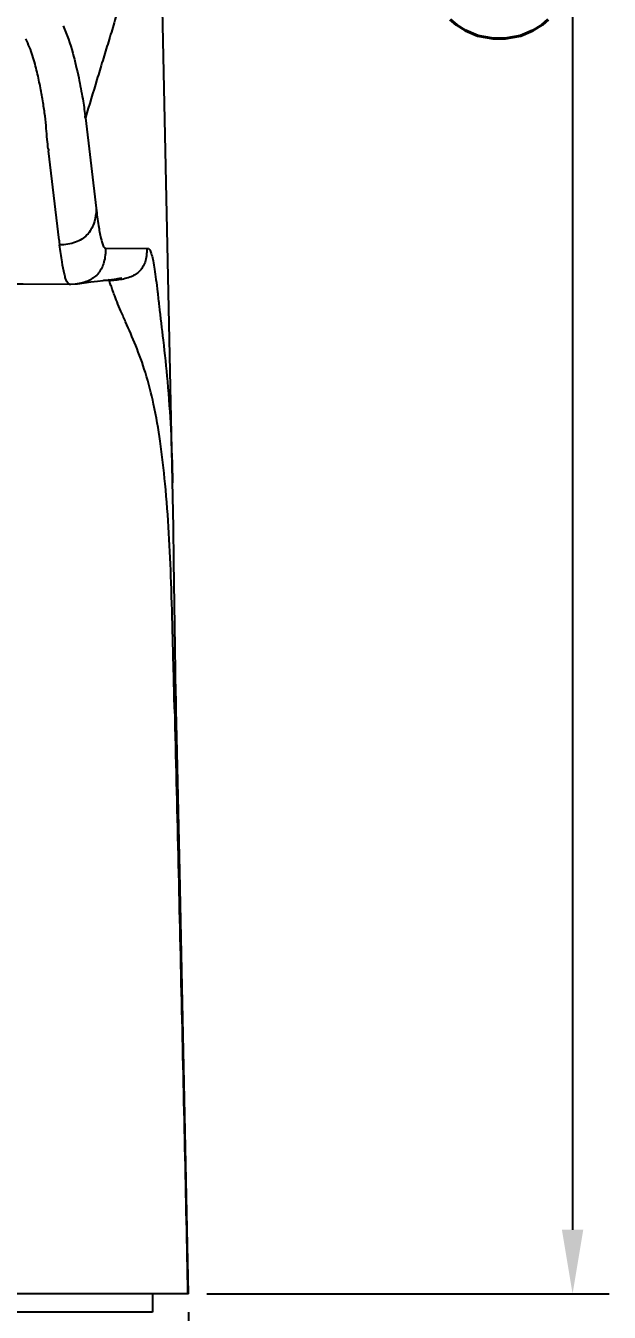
# Model space of a CAD drawing. Extents: x 9131 to 9725, y -7552 to -7132.
# Drawn here: x 9291.3 to 9323.1, y -7409.2 to -7339.1 of the extents above; entities that cross this region are included whole.
import ezdxf

# ---------------------------------------------------------------- set-up
doc = ezdxf.new("R2010")
doc.units = 0
doc.header["$LTSCALE"] = 7
doc.header["$MEASUREMENT"] = 0
doc.layers.get('0').update_dxf_attribs({"color": 2, "linetype": 'CONTINUOUS'})
doc.layers.get('Defpoints').update_dxf_attribs({"linetype": 'CONTINUOUS'})
doc.layers.add('D', color=2, linetype='CONTINUOUS')
doc.styles.add('GHS', font='ROMANS.shx', dxfattribs={"bigfont": 'GHS.shx'})
doc.dimstyles.new('HONG', dxfattribs={"dimscale": 0, "dimtxt": 3.5, "dimasz": 3.5, "dimexe": 2, "dimexo": 1, "dimgap": 1, "dimtad": 1, "dimdec": 4, "dimdsep": 46, "dimtxsty": 'GHS', "dimcen": 3, "dimclrd": 256, "dimclre": 256, "dimclrt": 2, "dimadec": 4, "dimazin": 2, "dimtfac": 1, "dimtdec": 4, "dimtmove": 0, "dimatfit": 2, "dimfxl": 0, "dimtvp": 1, "dimtolj": 1, "dimarcsym": 0})

# ---------------------------------------------------------------- blocks, each defined once
blk = doc.blocks.new('*D3')
at = {"layer": 'D', "lineweight": -2}
for p, q in [((9276.194, -7254.855), (9323.094, -7254.855)), ((9321.094, -7258.355), (9321.094, -7404.693)), ((9301.166, -7408.193), (9323.094, -7408.193))]:
    blk.add_line(p, q, dxfattribs=at)
at = {"layer": 'D'}
for points in [[(9320.51, -7258.355), (9321.677, -7258.355), (9321.094, -7254.855)], [(9320.51, -7404.693), (9321.677, -7404.693), (9321.094, -7408.193)]]:
    blk.add_solid(points, dxfattribs=at)
at = {"layer": 'Defpoints', "color": 0}
for p in [(9275.194, -7254.855), (9300.166, -7408.193), (9321.094, -7408.193)]:
    blk.add_point(p, dxfattribs=at)
at = {"layer": 'D', "color": 2, "insert": (9317.427, -7331.524), "char_height": 3.5, "attachment_point": 5, "rotation": 90, "style": 'GHS'}
blk.add_mtext('\\A1;(153.4)', dxfattribs=at)
blk = doc.blocks.new('*D8')
at = {"layer": 'D', "lineweight": -2}
for p, q in [((9250.222, -7409.193), (9250.222, -7415.072)), ((9300.166, -7409.193), (9300.166, -7415.072)), ((9250.222, -7413.072), (9231.555, -7413.072)), ((9296.666, -7413.072), (9253.722, -7413.072))]:
    blk.add_line(p, q, dxfattribs=at)
at = {"layer": 'D'}
for points in [[(9253.722, -7412.489), (9253.722, -7413.655), (9250.222, -7413.072)], [(9296.666, -7412.489), (9296.666, -7413.655), (9300.166, -7413.072)]]:
    blk.add_solid(points, dxfattribs=at)
at = {"layer": 'Defpoints', "color": 0}
for p in [(9250.222, -7408.193), (9300.166, -7408.193), (9300.166, -7413.072)]:
    blk.add_point(p, dxfattribs=at)
at = {"layer": 'D', "color": 2, "insert": (9239.139, -7409.405), "char_height": 3.5, "attachment_point": 5, "style": 'GHS'}
blk.add_mtext('\\A1;(%%C50)', dxfattribs=at)

msp = doc.modelspace()

# ---------------------------------------------------------------- linework, layer by layer
at = {"color": 7, "linetype": 'Continuous'}
for p, q in [((9294.53972, -7344.08434), (9295.12424, -7349.02222)), ((9293.10114, -7350.7601), (9292.52497, -7345.8915)), ((9295.63537, -7351.19868), (9297.88831, -7351.20726)), ((9294.10942, -7353.12967), (9294.09569, -7353.13139)), ((9294.10942, -7353.12967), (9294.83615, -7353.03491)), ((9294.83615, -7353.03491), (9295.20351, -7352.98898)), ((9295.20351, -7352.98898), (9295.50498, -7352.95032)), ((9295.50498, -7352.95032), (9295.52789, -7352.9475)), ((9295.55202, -7352.94494), (9295.55876, -7352.9445)), ((9295.55876, -7352.9445), (9295.56979, -7352.94386)), ((9295.56979, -7352.94386), (9295.62522, -7352.94101)), ((9295.62522, -7352.94101), (9295.6847, -7352.93766)), ((9295.82679, -7352.96579), (9295.78738, -7352.91114)), ((9299.47372, -7375.60592), (9299.42896, -7372.95647)), ((9299.39642, -7376.314), (9299.37903, -7375.60181)), ((9300.16618, -7408.19333), (9250.22191, -7408.19333)), ((9298.19405, -7408.19333), (9298.19405, -7409.19333)), ((9298.19405, -7409.19333), (9252.19405, -7409.19333))]:
    msp.add_line(p, q, dxfattribs=at)
for points in [[(9299.42896, -7372.95647), (9299.36407, -7368.24956), (9299.33491, -7366.39313), (9299.30445, -7364.74568), (9298.09565, -7307.31647)], [(9278.4242, -7353.18698), (9281.83097, -7353.16979), (9285.0809, -7353.14873), (9288.18037, -7353.13322), (9291.15493, -7353.13262), (9293.65571, -7353.15361)], [(9293.65531, -7353.15361), (9293.75041, -7353.15373), (9293.98778, -7353.14254), (9294.09568, -7353.13139)], [(9295.52789, -7352.9475), (9295.54223, -7352.94584), (9295.54603, -7352.94543), (9295.54718, -7352.94531), (9295.54725, -7352.94531)], [(9295.54776, -7352.94526), (9295.54854, -7352.9452), (9295.54994, -7352.94509), (9295.55202, -7352.94494)], [(9295.6847, -7352.93766), (9295.72104, -7352.93535), (9295.76083, -7352.93255), (9295.80333, -7352.92922), (9295.84787, -7352.92534), (9295.89366, -7352.92092), (9295.94037, -7352.91593), (9295.98739, -7352.91041), (9296.03479, -7352.90431), (9296.08255, -7352.8976), (9296.13033, -7352.8903), (9296.17794, -7352.8824), (9296.22482, -7352.87399), (9296.27129, -7352.86501), (9296.31464, -7352.85603), (9296.3521, -7352.8478), (9296.3847, -7352.84031), (9296.41232, -7352.83373), (9296.45467, -7352.82329)], [(9296.45467, -7352.82329), (9296.51708, -7352.80747), (9296.51785, -7352.80728)], [(9299.6775, -7385.17206), (9299.5182, -7377.85459), (9299.47367, -7375.60307)], [(9300.16621, -7408.19333), (9299.9616, -7398.45334), (9299.79362, -7390.56574), (9299.6775, -7385.17206)]]:
    msp.add_lwpolyline(points, dxfattribs=at)
for centre, radius, start, end in [((9280.88308, -7345.72009), 13.75421, 6.8287715, 7.2891218), ((9314.31848, -7343.312), 21.94563, 186.4545719, 186.7501613), ((9332.65747, -7346.08516), 39.83163, 186.7402316, 187.1188864)]:
    msp.add_arc(centre, radius, start, end, dxfattribs=at)
for points, knots in [([(9297.05037, -7335.84088), (9297.00169, -7336.00271), (9296.8943, -7336.31947), (9296.72892, -7336.8019), (9296.57353, -7337.30299), (9296.36464, -7338.00814), (9296.11601, -7338.89498), (9295.79467, -7339.94161), (9295.4783, -7340.97304), (9295.06058, -7342.35295), (9294.74898, -7343.39155), (9294.53972, -7344.08465)], [0, 0, 0, 0, 0.05882589, 0.11639703, 0.17753326, 0.24143045, 0.37240863, 0.49812425, 0.6225367, 0.74796911, 1, 1, 1, 1]), ([(9293.31779, -7339.07031), (9293.53992, -7339.54914), (9293.84928, -7340.49679), (9294.16731, -7341.84014), (9294.38196, -7342.98106), (9294.48729, -7343.67014), (9294.52614, -7343.97502)], [0, 0, 0, 0, 0.31264786, 0.58720492, 0.81795223, 1, 1, 1, 1]), ([(9292.51203, -7345.77903), (9292.49264, -7345.6077), (9292.45392, -7345.23864), (9292.40583, -7344.64558), (9292.34121, -7343.97746), (9292.23362, -7343.24118), (9292.0933, -7342.44067), (9291.94272, -7341.73829), (9291.79283, -7341.15161), (9291.6586, -7340.69472), (9291.49967, -7340.22972), (9291.35883, -7339.92851), (9291.2858, -7339.77661)], [0, 0, 0, 0, 0.0840109, 0.1807872, 0.28991796, 0.41099148, 0.54322828, 0.68586756, 0.76086321, 0.8382095, 0.91788031, 1, 1, 1, 1]), ([(9295.12424, -7349.0226), (9295.12294, -7349.30073), (9295.05934, -7349.82814), (9294.66599, -7350.51801), (9293.97453, -7350.94345), (9293.42685, -7351.01658), (9293.13288, -7351.02144)], [0, 0, 0, 0, 0.26214024, 0.49084971, 0.72289797, 1, 1, 1, 1]), ([(9295.12424, -7349.0226), (9295.162, -7349.33795), (9295.2343, -7349.88292), (9295.3547, -7350.56226), (9295.46375, -7350.96929), (9295.55429, -7351.15325), (9295.61159, -7351.19907), (9295.63537, -7351.19868)], [0, 0, 0, 0, 0.41968961, 0.72505926, 0.91505274, 0.96856742, 1, 1, 1, 1]), ([(9293.65535, -7353.15361), (9293.63121, -7353.15328), (9293.57316, -7353.11048), (9293.51633, -7353.00086), (9293.4522, -7352.82989), (9293.3577, -7352.47399), (9293.24509, -7351.86383), (9293.1716, -7351.3306), (9293.13288, -7351.02144)], [0, 0, 0, 0, 0.03245293, 0.0863411, 0.16724044, 0.27651711, 0.58125584, 1, 1, 1, 1]), ([(9295.63537, -7351.19868), (9295.63888, -7351.45556), (9295.59791, -7351.93352), (9295.30351, -7352.56714), (9294.77422, -7352.98815), (9294.33951, -7353.10023), (9294.10942, -7353.12967)], [0, 0, 0, 0, 0.28200275, 0.51889231, 0.74537837, 1, 1, 1, 1]), ([(9297.88831, -7351.20727), (9297.89004, -7351.34277), (9297.87874, -7351.59575), (9297.80348, -7351.94578), (9297.67064, -7352.23769), (9297.41595, -7352.55504), (9296.92919, -7352.8261), (9296.4907, -7352.90543), (9296.25155, -7352.9331)], [0, 0, 0, 0, 0.15136092, 0.28171551, 0.39752512, 0.50635617, 0.731109, 1, 1, 1, 1]), ([(9297.88831, -7351.20727), (9297.90305, -7351.20729), (9297.93277, -7351.20521), (9297.98336, -7351.21551), (9298.02773, -7351.26272), (9298.09239, -7351.37099), (9298.1645, -7351.5842), (9298.24125, -7351.92287), (9298.31446, -7352.3746), (9298.38966, -7352.93604), (9298.47115, -7353.60619), (9298.5991, -7354.70993), (9298.79529, -7356.33801), (9299.03402, -7358.57533), (9299.20925, -7361.1708), (9299.26842, -7363.01689), (9299.28905, -7363.99269)], [0, 0, 0, 0, 0.00340826, 0.00691346, 0.01147704, 0.01777135, 0.03618881, 0.06294494, 0.09818165, 0.14186969, 0.19393068, 0.25424224, 0.39875648, 0.57305101, 0.77435429, 1, 1, 1, 1]), ([(9296.25155, -7352.9331), (9296.21758, -7352.93703), (9296.07632, -7352.95183), (9295.9345, -7352.96104), (9295.82678, -7352.96579)], [0, 0, 0, 0, 0.24080023, 1, 1, 1, 1]), ([(9298.88596, -7364.03062), (9298.81279, -7363.25881), (9298.64802, -7361.80988), (9298.30032, -7359.78524), (9297.85423, -7358.03691), (9297.31686, -7356.5427), (9296.8326, -7355.4449), (9296.48459, -7354.65716), (9296.27066, -7354.15052), (9296.10531, -7353.72133), (9295.98291, -7353.38488), (9295.90365, -7353.14136), (9295.85379, -7353.01229), (9295.82678, -7352.96579)], [0, 0, 0, 0, 0.20137726, 0.3786266, 0.533211, 0.66939818, 0.79053996, 0.84481004, 0.89310475, 0.93336137, 0.96429263, 0.9860316, 1, 1, 1, 1]), ([(9299.37903, -7375.60181), (9299.35304, -7374.54652), (9299.30376, -7372.48695), (9299.19981, -7368.62759), (9299.05596, -7365.82359), (9298.88596, -7364.03062)], [0, 0, 0, 0, 0.27339624, 0.53354955, 1, 1, 1, 1]), ([(9299.47372, -7375.60592), (9299.47628, -7375.74161), (9299.47184, -7375.93533), (9299.43949, -7376.17165), (9299.41379, -7376.27196), (9299.39642, -7376.314)], [0, 0, 0, 0, 0.56900897, 0.80927009, 1, 1, 1, 1]), ([(9299.39642, -7376.314), (9299.52461, -7381.62514), (9299.77934, -7392.25122), (9300.00427, -7402.87798), (9300.11131, -7408.19333)], [0, 0, 0, 0, 0.49982372, 1, 1, 1, 1])]:
    msp.add_open_spline(points, degree=3, knots=knots, dxfattribs=at)

# ---------------------------------------------------------------- dimensions: what is measured, and where the dimension line sits
at = {"layer": 'D'}
dim = msp.add_linear_dim(base=(9321.09358, -7408.19333), p1=(9275.19405, -7254.85483), p2=(9300.16621, -7408.19333), angle=90, text='(153.4)', dimstyle='HONG', override={"dimscale": 1}, dxfattribs=at)
dim.commit()
dim.dimension.update_dxf_attribs({"geometry": '*D3', "text_midpoint": (9321.09358, -7331.52408), "dimtype": 128})
dim = msp.add_linear_dim(base=(9300.16621, -7413.07196), p1=(9250.22189, -7408.19333), p2=(9300.16621, -7408.19333), text='(%%C50)', dimstyle='HONG', override={"dimscale": 1}, dxfattribs=at)
dim.commit()
dim.dimension.update_dxf_attribs({"geometry": '*D8', "text_midpoint": (9239.13856, -7413.07196), "dimtype": 128})

doc.saveas('drawing.dxf')
